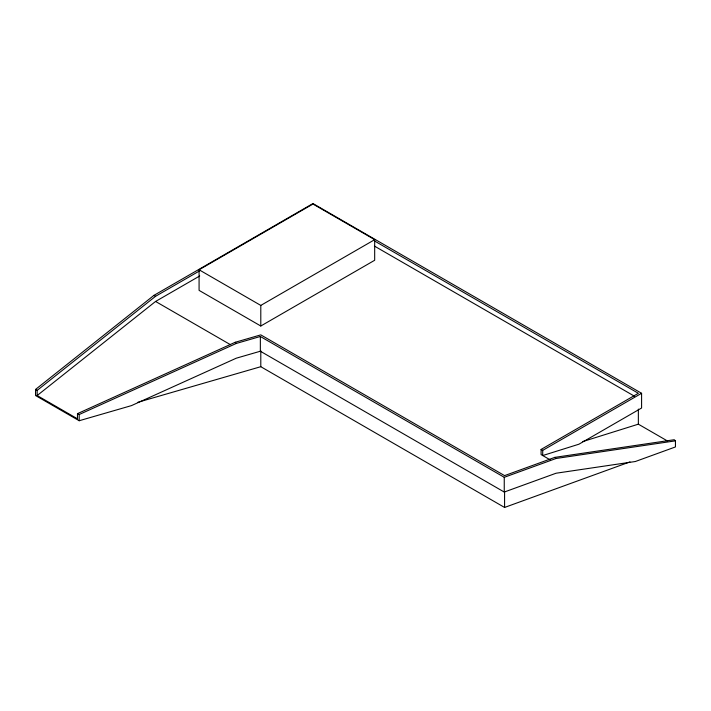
<?xml version="1.0" encoding="UTF-8"?>
<svg xmlns="http://www.w3.org/2000/svg" width="711" height="711" viewBox="0 0 711 711"><rect width="100%" height="100%" fill="white"/><g stroke="black" fill="none" stroke-linecap="round" stroke-linejoin="round"><path stroke-width="1.07" d="M199.72 270.802L155.576 296.291L37.168 390.375L37.168 395.538L77.481 418.815L77.481 413.651L235.234 342.275L260.795 334.881L504.579 475.623L554.82 457.369L674.232 439.727L675.45 440.847L675.45 446.943L635.358 461.51L556.046 473.233L504.25 492.048L260.35 351.225L236.256 358.202L131.482 405.608L79.197 420.734L35.55 395.538L35.55 389.432L153.958 295.358L312.964 203.55L641.589 393.29L641.589 408.025L578.905 444.215L542.706 455.547L542.706 450.374L641.589 393.29M37.168 395.538L155.576 301.455L199.72 275.966M199.08 269.78L312.964 204.03L374.679 239.669L374.679 260.262L260.795 326.011L199.08 290.372L199.08 269.78L260.795 305.419L374.679 239.669M550.163 459.848L541.089 454.605L541.089 449.441L638.354 393.29L374.395 240.896M77.481 413.651L79.197 414.522L236.256 343.457L260.35 336.49L504.25 477.303L556.046 458.488L675.45 440.847M137.872 402.275L260.795 366.698L504.579 507.45L629.99 461.892M582.549 441.638L638.354 424.174L667.62 441.069M374.395 246.059L634.514 396.24M541.089 449.441L542.706 450.374M153.958 295.358L155.576 296.291M155.576 301.455L230.435 344.675M35.55 389.432L37.168 390.375M554.82 457.369L556.046 458.488M235.234 342.275L236.256 343.457M638.354 409.101L638.354 424.174M504.579 491.425L504.579 507.45M504.25 477.303L504.25 492.048M260.795 305.419L260.795 326.011M260.795 350.683L260.795 366.698M260.35 336.49L260.35 351.225M79.197 414.522L79.197 420.734"/></g></svg>
